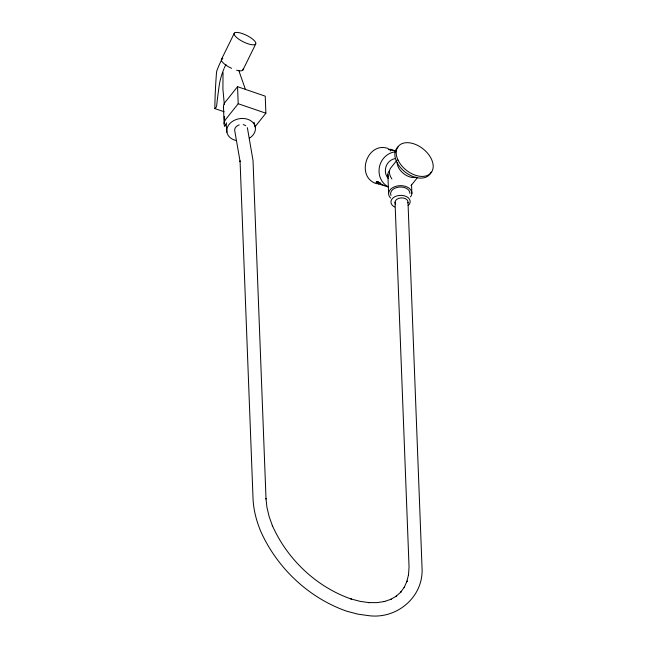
<?xml version="1.0" encoding="UTF-8"?>
<svg xmlns="http://www.w3.org/2000/svg" width="648" height="648" viewBox="0 0 648 648"><rect width="100%" height="100%" fill="white"/><g stroke="black" fill="none" stroke-linecap="round" stroke-linejoin="round"><path stroke-width="0.97" d="M223.025 72.56L222.912 89.06L224.313 104.336M385.196 185.798L378.197 183.959L378.732 182.363L376.966 181.732M390.363 151.016L390.922 149.34L394.324 150.66M221.576 59.114L234.365 33.105M242.854 70.146L255.644 44.137A12.012 3.629 26.2 0 0 241.72 33.372A12.012 3.629 26.2 0 0 237.646 38.354A12.012 3.629 26.2 0 0 255.644 44.137M226.614 122.812L224.694 126.498A14.621 9.761 -2.2 0 1 225.577 119.524L238.205 103.737L237.549 86.694L265.235 96.163L265.882 113.206L255.142 126.635M237.549 86.694L224.921 102.489A14.621 9.761 -2.2 0 0 223.601 108.078M397.03 160.097L390.525 168.237A13.446 8.667 38.6 0 0 391.894 178.978M417.239 177.852L411.909 184.51A13.446 8.667 38.6 0 1 410.994 185.514M388.646 187.142L383.802 185.474L378.351 182.355A11.291 1.782 39.6 0 0 376.302 181.764L376.188 182.42M390.922 149.34L388.29 149.348A11.291 1.434 -2.5 0 0 390.339 149.939L395.944 150.846M388.217 148.522C367.06 141.029 355.209 176.823 376.439 183.708M377.509 181.756L378.456 182.048M238.205 103.737L265.882 113.206M222.539 58.174A36.993 13.762 -71.1 0 0 216.918 70.583A2.778 1.037 -71.1 0 0 216.529 72.301A370.826 138.008 -71.1 0 0 214.828 108.572L224.135 111.756M378.732 182.363L380.433 182.947M378.197 183.959L376.196 182.436M238.853 70.656L245.406 89.359M254.04 122.261L255.312 127.097M226.176 124.278L226.922 132.249M411.537 184.388L411.877 193.404M407.997 202.257L422.026 567.494C423.986 597.019 396.471 619.934 367.764 615.527L357.753 614.134L346.874 611.242C308.61 597.966 276.761 567.672 260.464 530.72L260.302 530.283C256.325 520.409 253.619 510.025 253.068 499.357L240.06 160.874L240.116 161.611L234.73 130.718A6.488 4.99 -9.9 0 1 239.217 124.902M395.037 202.127L409.05 566.968L408.475 575.1L408.605 574.371L406.823 581.718L407.114 580.997L404.149 587.509L404.595 586.845L400.505 592.434L401.08 591.859L395.928 596.444L396.6 595.998L390.461 599.505L391.19 599.214L384.151 601.579L384.896 601.449L377.063 602.632L368.591 602.6L369.247 602.64L360.223 601.385L350.86 598.922L351.346 599.084C316.354 586.942 287.218 559.224 272.306 525.431L272.468 525.868L269.106 516.472L266.936 507.295L265.972 498.385L266.028 499.049L253.02 160.453L247.496 128.409A6.488 4.99 -9.9 0 0 247.277 127.656M387.869 174.45L388.598 193.477M224.313 116.478L224.54 122.496M223.471 106.653L224.127 123.695M243.203 124.667A6.488 4.99 -9.9 0 1 245.746 125.744M395.604 204.104A6.488 4.333 -2.2 0 1 400.804 197.899A6.488 4.333 -2.2 0 1 407.867 202.937M387.99 186.689A18.557 17.221 -73.8 0 1 379.534 166.479A18.557 17.221 -73.8 0 1 396.017 151.762M431.098 172.084A21.044 13.568 38.6 0 1 405.486 172.311A21.044 13.568 38.6 0 1 398.034 146.926M416.178 177.22A13.446 8.667 38.6 0 1 403.906 173.834A13.446 8.667 38.6 0 1 397.119 162.721M243.065 68.988A12.012 3.629 26.2 0 1 236.569 70.195M231.555 68.332A12.012 3.629 26.2 0 1 222.823 58.498M223.997 68.696A28.107 10.457 -71.1 0 0 219.146 85.957A370.818 138 -71.1 0 0 216.635 105.746A1.393 0.518 -71.1 0 1 216.221 107.009A3.831 1.426 -71.1 0 1 214.828 108.572M224.37 67.821A28.107 10.457 -71.1 0 1 225.958 64.427M390.639 198.053A11.648 7.784 -2.2 0 1 392.226 187.961A11.648 7.784 -2.2 0 1 407.333 187.118A11.648 7.784 -2.2 0 1 410.468 196.943M391.003 195.461A9.631 6.431 -2.2 0 1 398.99 187.086A9.631 6.431 -2.2 0 1 409.868 193.412M388.338 176.855A11.648 7.784 -2.2 0 1 389.278 170.91M394.689 207.012A9.631 6.431 -2.2 0 1 392.923 198.029A9.631 6.431 -2.2 0 1 406.426 196.555A9.631 6.431 -2.2 0 1 408.191 205.546M388.306 178.524A11.786 10.935 -73.8 0 1 385.989 166.633A11.786 10.935 -73.8 0 1 394.972 158.606M236.463 140.576A14.426 11.105 -10 0 1 228.809 124.805A14.426 11.105 -10 0 1 250.881 120.803A14.426 11.105 -10 0 1 249.359 138.235M398.05 160.137A21.044 13.568 38.6 0 0 429.997 173.867A21.044 13.568 38.6 0 0 416.024 144.642A21.044 13.568 38.6 0 0 398.05 160.137"/></g></svg>
